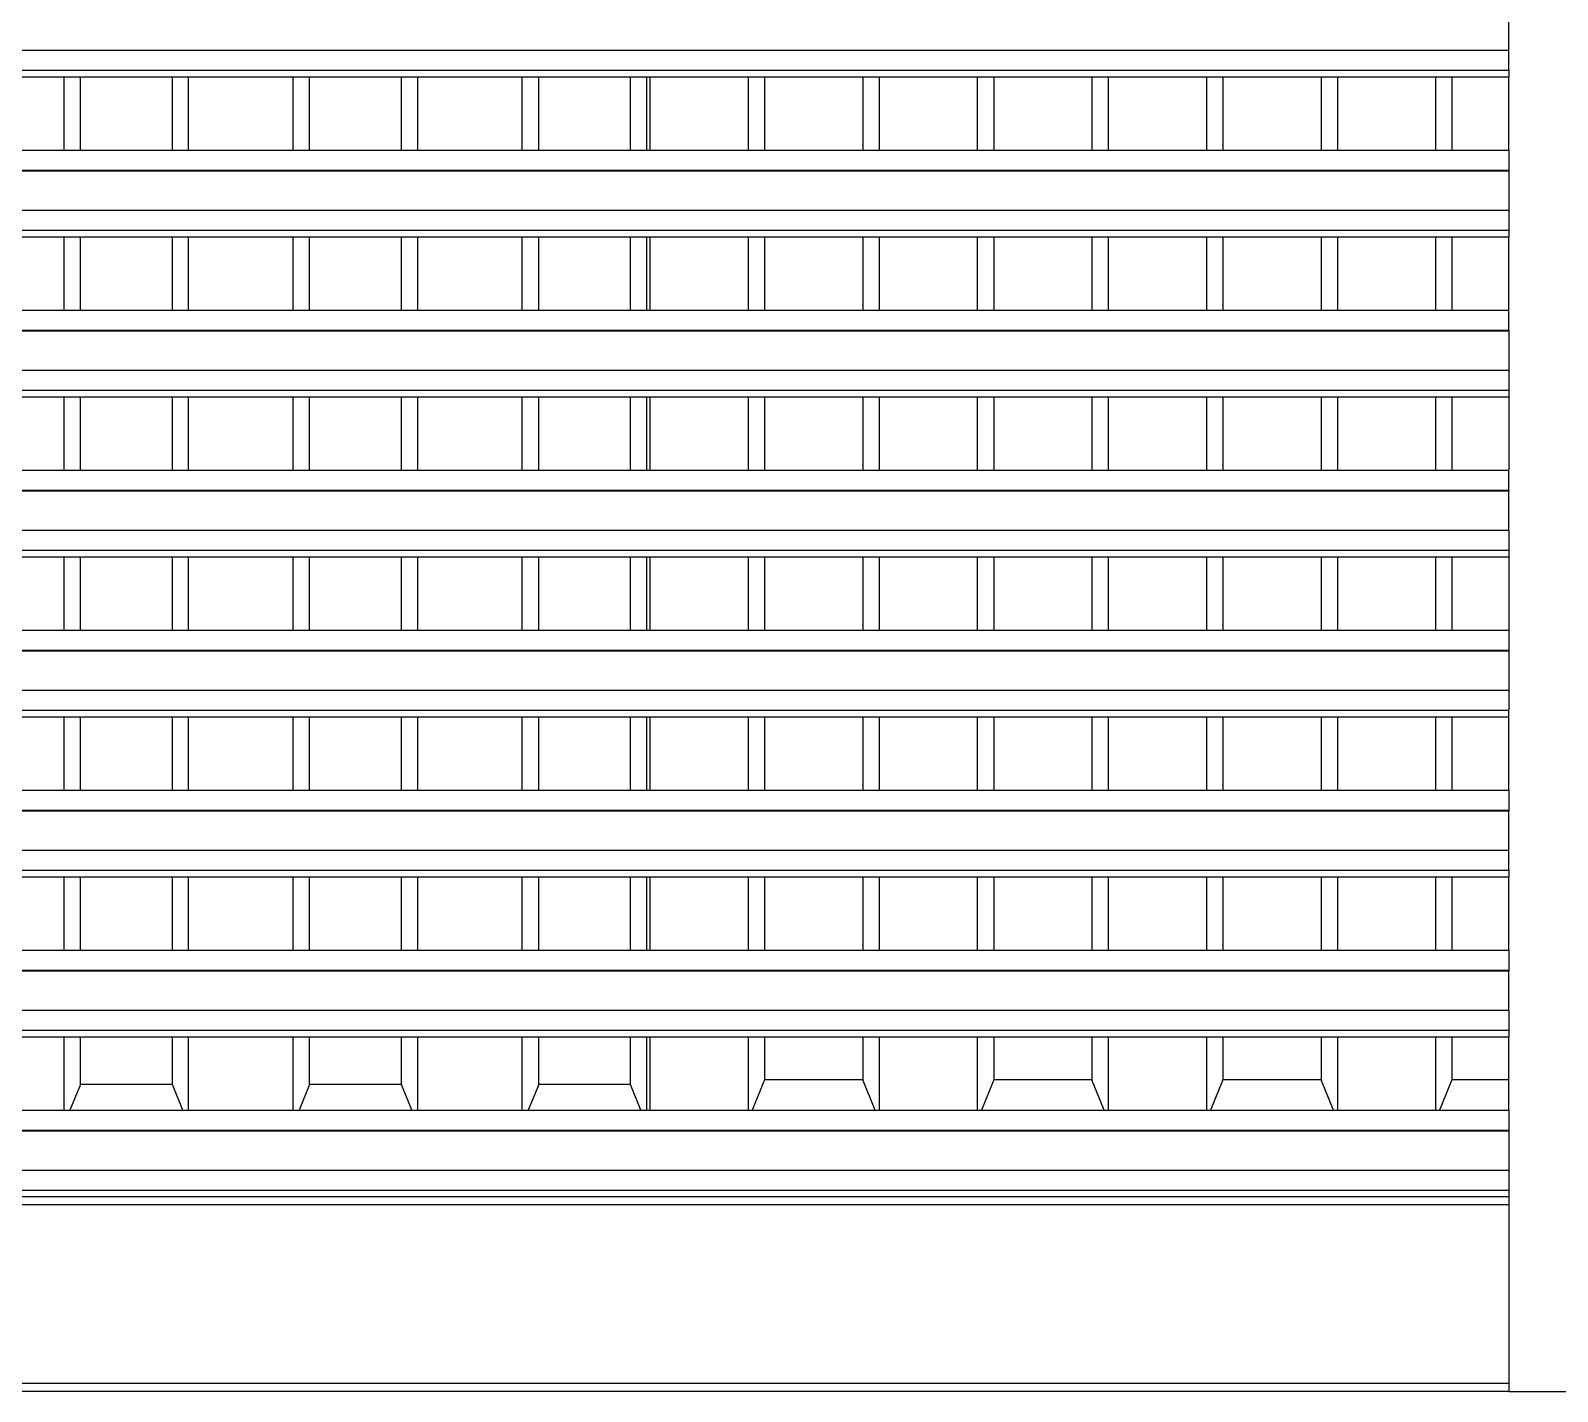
# Model space of a CAD drawing. Extents: x -101 to 101, y -14 to 18.
# Drawn here: x -64.535 to -62.652, y 9.145 to 10.823 of the extents above; entities that cross this region are included whole.
import ezdxf

# ---------------------------------------------------------------- set-up
doc = ezdxf.new("R2010")
doc.units = 0
doc.layers.get('0').update_dxf_attribs({"linetype": 'CONTINUOUS'})

msp = doc.modelspace()

# ---------------------------------------------------------------- linework, layer by layer
for p, q in [((-62.7123, 10.7989), (-62.7123, 10.8474)), ((-66.2523, 10.7989), (-62.7123, 10.7989)), ((-62.7123, 10.7743), (-62.7123, 10.7989)), ((-66.2523, 10.7743), (-62.7123, 10.7743)), ((-62.7123, 10.7743), (-62.7123, 10.766)), ((-64.622, 10.766), (-64.4931, 10.766)), ((-64.4931, 10.6756), (-64.4931, 10.766)), ((-64.4931, 10.766), (-64.4729, 10.766)), ((-64.4729, 10.6756), (-64.4729, 10.766)), ((-64.4729, 10.766), (-64.3597, 10.766)), ((-64.3597, 10.6756), (-64.3597, 10.766)), ((-64.3597, 10.766), (-64.3396, 10.766)), ((-64.3396, 10.6756), (-64.3396, 10.766)), ((-64.3396, 10.766), (-64.2107, 10.766)), ((-64.2107, 10.6756), (-64.2107, 10.766)), ((-64.2107, 10.766), (-64.1905, 10.766)), ((-64.1905, 10.6756), (-64.1905, 10.766)), ((-64.1905, 10.766), (-64.0773, 10.766)), ((-64.0773, 10.6756), (-64.0773, 10.766)), ((-64.0773, 10.766), (-64.0571, 10.766)), ((-64.0571, 10.6756), (-64.0571, 10.766)), ((-64.0571, 10.766), (-63.9283, 10.766)), ((-63.9283, 10.6756), (-63.9283, 10.766)), ((-63.9283, 10.766), (-63.9081, 10.766)), ((-63.9081, 10.6756), (-63.9081, 10.766)), ((-63.9081, 10.766), (-63.7949, 10.766)), ((-63.7949, 10.6756), (-63.7949, 10.766)), ((-63.7949, 10.766), (-63.7747, 10.766)), ((-63.7747, 10.6756), (-63.7747, 10.766)), ((-63.7747, 10.766), (-63.7708, 10.766)), ((-63.7708, 10.6756), (-63.7708, 10.766)), ((-63.7708, 10.766), (-63.6498, 10.766)), ((-63.6498, 10.766), (-63.6498, 10.6756)), ((-63.6498, 10.766), (-63.6296, 10.766)), ((-63.6296, 10.766), (-63.6296, 10.6756)), ((-63.6296, 10.766), (-63.5086, 10.766)), ((-63.5086, 10.766), (-63.5086, 10.6756)), ((-63.5086, 10.766), (-63.4884, 10.766)), ((-63.4884, 10.766), (-63.4884, 10.6756)), ((-63.4884, 10.766), (-63.3674, 10.766)), ((-63.3674, 10.766), (-63.3674, 10.6756)), ((-63.3674, 10.766), (-63.3472, 10.766)), ((-63.3472, 10.766), (-63.3472, 10.6756)), ((-63.3472, 10.766), (-63.2262, 10.766)), ((-63.2262, 10.766), (-63.2262, 10.6756)), ((-63.2262, 10.766), (-63.206, 10.766)), ((-63.206, 10.766), (-63.206, 10.6756)), ((-63.206, 10.766), (-63.085, 10.766)), ((-63.085, 10.766), (-63.085, 10.6756)), ((-63.085, 10.766), (-63.0648, 10.766)), ((-63.0648, 10.766), (-63.0648, 10.6756)), ((-63.0648, 10.766), (-62.9437, 10.766)), ((-62.9437, 10.766), (-62.9437, 10.6756)), ((-62.9437, 10.766), (-62.9236, 10.766)), ((-62.9236, 10.766), (-62.9236, 10.6756)), ((-62.9236, 10.766), (-62.8025, 10.766)), ((-62.8025, 10.766), (-62.8025, 10.6756)), ((-62.8025, 10.766), (-62.7824, 10.766)), ((-62.7824, 10.766), (-62.7824, 10.6756)), ((-62.7824, 10.766), (-62.7123, 10.766)), ((-62.7123, 10.6756), (-62.7123, 10.766)), ((-64.622, 10.6756), (-64.4931, 10.6756)), ((-64.4931, 10.6756), (-64.4729, 10.6756)), ((-64.4729, 10.6756), (-64.3597, 10.6756)), ((-64.3597, 10.6756), (-64.3396, 10.6756)), ((-64.3396, 10.6756), (-64.2107, 10.6756)), ((-64.2107, 10.6756), (-64.1905, 10.6756)), ((-64.1905, 10.6756), (-64.0773, 10.6756)), ((-64.0773, 10.6756), (-64.0571, 10.6756)), ((-64.0571, 10.6756), (-63.9283, 10.6756)), ((-63.9283, 10.6756), (-63.9081, 10.6756)), ((-63.9081, 10.6756), (-63.7949, 10.6756)), ((-63.7949, 10.6756), (-63.7747, 10.6756)), ((-63.7747, 10.6756), (-63.7708, 10.6756)), ((-63.7708, 10.6756), (-63.6498, 10.6756)), ((-63.6498, 10.6756), (-63.6296, 10.6756)), ((-63.6296, 10.6756), (-63.5086, 10.6756)), ((-63.5086, 10.6756), (-63.4884, 10.6756)), ((-63.4884, 10.6756), (-63.3674, 10.6756)), ((-63.3674, 10.6756), (-63.3472, 10.6756)), ((-63.3472, 10.6756), (-63.2262, 10.6756)), ((-63.2262, 10.6756), (-63.206, 10.6756)), ((-63.206, 10.6756), (-63.085, 10.6756)), ((-63.085, 10.6756), (-63.0648, 10.6756)), ((-63.0648, 10.6756), (-62.9437, 10.6756)), ((-62.9437, 10.6756), (-62.9236, 10.6756)), ((-62.9236, 10.6756), (-62.8025, 10.6756)), ((-62.8025, 10.6756), (-62.7824, 10.6756)), ((-62.7824, 10.6756), (-62.7123, 10.6756)), ((-62.7123, 10.6756), (-62.7123, 10.651)), ((-66.2523, 10.651), (-62.7123, 10.651)), ((-66.2523, 10.6501), (-62.7123, 10.6501)), ((-62.7123, 10.651), (-62.7123, 10.6501)), ((-62.7123, 10.6501), (-62.7123, 10.6016)), ((-66.2523, 10.6016), (-62.7123, 10.6016)), ((-62.7123, 10.6016), (-62.7123, 10.577)), ((-66.2523, 10.577), (-62.7123, 10.577)), ((-64.622, 10.5688), (-64.4931, 10.5688)), ((-64.4931, 10.4783), (-64.4931, 10.5688)), ((-64.4931, 10.5688), (-64.4729, 10.5688)), ((-64.4729, 10.4783), (-64.4729, 10.5688)), ((-64.4729, 10.5688), (-64.3597, 10.5688)), ((-64.3597, 10.4783), (-64.3597, 10.5688)), ((-64.3597, 10.5688), (-64.3396, 10.5688)), ((-64.3396, 10.4783), (-64.3396, 10.5688)), ((-64.3396, 10.5688), (-64.2107, 10.5688)), ((-64.2107, 10.4783), (-64.2107, 10.5688)), ((-64.2107, 10.5688), (-64.1905, 10.5688)), ((-64.1905, 10.4783), (-64.1905, 10.5688)), ((-64.1905, 10.5688), (-64.0773, 10.5688)), ((-64.0773, 10.4783), (-64.0773, 10.5688)), ((-64.0773, 10.5688), (-64.0571, 10.5688)), ((-64.0571, 10.4783), (-64.0571, 10.5688)), ((-64.0571, 10.5688), (-63.9283, 10.5688)), ((-63.9283, 10.4783), (-63.9283, 10.5688)), ((-63.9283, 10.5688), (-63.9081, 10.5688)), ((-63.9081, 10.4783), (-63.9081, 10.5688)), ((-63.9081, 10.5688), (-63.7949, 10.5688)), ((-63.7949, 10.4783), (-63.7949, 10.5688)), ((-63.7949, 10.5688), (-63.7747, 10.5688)), ((-63.7747, 10.4783), (-63.7747, 10.5688)), ((-63.7747, 10.5688), (-63.7708, 10.5688)), ((-63.7708, 10.4783), (-63.7708, 10.5688)), ((-63.7708, 10.5688), (-63.6498, 10.5688)), ((-63.6498, 10.5688), (-63.6498, 10.4783)), ((-63.6498, 10.5688), (-63.6296, 10.5688)), ((-63.6296, 10.5688), (-63.6296, 10.4783)), ((-63.6296, 10.5688), (-63.5086, 10.5688)), ((-63.5086, 10.5688), (-63.5086, 10.4783)), ((-63.5086, 10.5688), (-63.4884, 10.5688)), ((-63.4884, 10.5688), (-63.4884, 10.4783)), ((-63.4884, 10.5688), (-63.3674, 10.5688)), ((-63.3674, 10.5688), (-63.3674, 10.4783)), ((-63.3674, 10.5688), (-63.3472, 10.5688)), ((-63.3472, 10.5688), (-63.3472, 10.4783)), ((-63.3472, 10.5688), (-63.2262, 10.5688)), ((-63.2262, 10.5688), (-63.2262, 10.4783)), ((-63.2262, 10.5688), (-63.206, 10.5688)), ((-63.206, 10.5688), (-63.206, 10.4783)), ((-63.206, 10.5688), (-63.085, 10.5688)), ((-63.085, 10.5688), (-63.085, 10.4783)), ((-63.085, 10.5688), (-63.0648, 10.5688)), ((-63.0648, 10.5688), (-63.0648, 10.4783)), ((-63.0648, 10.5688), (-62.9437, 10.5688)), ((-62.9437, 10.5688), (-62.9437, 10.4783)), ((-62.9437, 10.5688), (-62.9236, 10.5688)), ((-62.9236, 10.5688), (-62.9236, 10.4783)), ((-62.9236, 10.5688), (-62.8025, 10.5688)), ((-62.8025, 10.5688), (-62.8025, 10.4783)), ((-62.8025, 10.5688), (-62.7824, 10.5688)), ((-62.7824, 10.5688), (-62.7824, 10.4783)), ((-62.7824, 10.5688), (-62.7123, 10.5688)), ((-62.7123, 10.577), (-62.7123, 10.5688)), ((-62.7123, 10.4783), (-62.7123, 10.5688)), ((-64.622, 10.4783), (-64.4931, 10.4783)), ((-64.4931, 10.4783), (-64.4729, 10.4783)), ((-64.4729, 10.4783), (-64.3597, 10.4783)), ((-64.3597, 10.4783), (-64.3396, 10.4783)), ((-64.3396, 10.4783), (-64.2107, 10.4783)), ((-64.2107, 10.4783), (-64.1905, 10.4783)), ((-64.1905, 10.4783), (-64.0773, 10.4783)), ((-64.0773, 10.4783), (-64.0571, 10.4783)), ((-64.0571, 10.4783), (-63.9283, 10.4783)), ((-63.9283, 10.4783), (-63.9081, 10.4783)), ((-63.9081, 10.4783), (-63.7949, 10.4783)), ((-63.7949, 10.4783), (-63.7747, 10.4783)), ((-63.7747, 10.4783), (-63.7708, 10.4783)), ((-63.7708, 10.4783), (-63.6498, 10.4783)), ((-63.6498, 10.4783), (-63.6296, 10.4783)), ((-63.6296, 10.4783), (-63.5086, 10.4783)), ((-63.5086, 10.4783), (-63.4884, 10.4783)), ((-63.4884, 10.4783), (-63.3674, 10.4783)), ((-63.3674, 10.4783), (-63.3472, 10.4783)), ((-63.3472, 10.4783), (-63.2262, 10.4783)), ((-63.2262, 10.4783), (-63.206, 10.4783)), ((-63.206, 10.4783), (-63.085, 10.4783)), ((-63.085, 10.4783), (-63.0648, 10.4783)), ((-63.0648, 10.4783), (-62.9437, 10.4783)), ((-62.9437, 10.4783), (-62.9236, 10.4783)), ((-62.9236, 10.4783), (-62.8025, 10.4783)), ((-62.8025, 10.4783), (-62.7824, 10.4783)), ((-62.7824, 10.4783), (-62.7123, 10.4783)), ((-62.7123, 10.4537), (-62.7123, 10.4783)), ((-66.2523, 10.4537), (-62.7123, 10.4537)), ((-66.2523, 10.4529), (-62.7123, 10.4529)), ((-62.7123, 10.4537), (-62.7123, 10.4529)), ((-62.7123, 10.4529), (-62.7123, 10.4044)), ((-66.2523, 10.4044), (-62.7123, 10.4044)), ((-62.7123, 10.4044), (-62.7123, 10.3797)), ((-66.2523, 10.3797), (-62.7123, 10.3797)), ((-64.622, 10.3715), (-64.4931, 10.3715)), ((-64.4931, 10.2811), (-64.4931, 10.3715)), ((-64.4931, 10.3715), (-64.4729, 10.3715)), ((-64.4729, 10.2811), (-64.4729, 10.3715)), ((-64.4729, 10.3715), (-64.3597, 10.3715)), ((-64.3597, 10.2811), (-64.3597, 10.3715)), ((-64.3597, 10.3715), (-64.3396, 10.3715)), ((-64.3396, 10.2811), (-64.3396, 10.3715)), ((-64.3396, 10.3715), (-64.2107, 10.3715)), ((-64.2107, 10.2811), (-64.2107, 10.3715)), ((-64.2107, 10.3715), (-64.1905, 10.3715)), ((-64.1905, 10.2811), (-64.1905, 10.3715)), ((-64.1905, 10.3715), (-64.0773, 10.3715)), ((-64.0773, 10.2811), (-64.0773, 10.3715)), ((-64.0773, 10.3715), (-64.0571, 10.3715)), ((-64.0571, 10.2811), (-64.0571, 10.3715)), ((-64.0571, 10.3715), (-63.9283, 10.3715)), ((-63.9283, 10.2811), (-63.9283, 10.3715)), ((-63.9283, 10.3715), (-63.9081, 10.3715)), ((-63.9081, 10.2811), (-63.9081, 10.3715)), ((-63.9081, 10.3715), (-63.7949, 10.3715)), ((-63.7949, 10.2811), (-63.7949, 10.3715)), ((-63.7949, 10.3715), (-63.7747, 10.3715)), ((-63.7747, 10.2811), (-63.7747, 10.3715)), ((-63.7747, 10.3715), (-63.7708, 10.3715)), ((-63.7708, 10.2811), (-63.7708, 10.3715)), ((-63.7708, 10.3715), (-63.6498, 10.3715)), ((-63.6498, 10.3715), (-63.6498, 10.2811)), ((-63.6498, 10.3715), (-63.6296, 10.3715)), ((-63.6296, 10.3715), (-63.6296, 10.2811)), ((-63.6296, 10.3715), (-63.5086, 10.3715)), ((-63.5086, 10.3715), (-63.5086, 10.2811)), ((-63.5086, 10.3715), (-63.4884, 10.3715)), ((-63.4884, 10.3715), (-63.4884, 10.2811)), ((-63.4884, 10.3715), (-63.3674, 10.3715)), ((-63.3674, 10.3715), (-63.3674, 10.2811)), ((-63.3674, 10.3715), (-63.3472, 10.3715)), ((-63.3472, 10.3715), (-63.3472, 10.2811)), ((-63.3472, 10.3715), (-63.2262, 10.3715)), ((-63.2262, 10.3715), (-63.2262, 10.2811)), ((-63.2262, 10.3715), (-63.206, 10.3715)), ((-63.206, 10.3715), (-63.206, 10.2811)), ((-63.206, 10.3715), (-63.085, 10.3715)), ((-63.085, 10.3715), (-63.085, 10.2811)), ((-63.085, 10.3715), (-63.0648, 10.3715)), ((-63.0648, 10.3715), (-63.0648, 10.2811)), ((-63.0648, 10.3715), (-62.9437, 10.3715)), ((-62.9437, 10.3715), (-62.9437, 10.2811)), ((-62.9437, 10.3715), (-62.9236, 10.3715)), ((-62.9236, 10.3715), (-62.9236, 10.2811)), ((-62.9236, 10.3715), (-62.8025, 10.3715)), ((-62.8025, 10.3715), (-62.8025, 10.2811)), ((-62.8025, 10.3715), (-62.7824, 10.3715)), ((-62.7824, 10.3715), (-62.7824, 10.2811)), ((-62.7824, 10.3715), (-62.7123, 10.3715)), ((-62.7123, 10.3797), (-62.7123, 10.3715)), ((-62.7123, 10.3715), (-62.7123, 10.2811)), ((-64.622, 10.2811), (-64.4931, 10.2811)), ((-64.4931, 10.2811), (-64.4729, 10.2811)), ((-64.4729, 10.2811), (-64.3597, 10.2811)), ((-64.3597, 10.2811), (-64.3396, 10.2811)), ((-64.3396, 10.2811), (-64.2107, 10.2811)), ((-64.2107, 10.2811), (-64.1905, 10.2811)), ((-64.1905, 10.2811), (-64.0773, 10.2811)), ((-64.0773, 10.2811), (-64.0571, 10.2811)), ((-64.0571, 10.2811), (-63.9283, 10.2811)), ((-63.9283, 10.2811), (-63.9081, 10.2811)), ((-63.9081, 10.2811), (-63.7949, 10.2811)), ((-63.7949, 10.2811), (-63.7747, 10.2811)), ((-63.7747, 10.2811), (-63.7708, 10.2811)), ((-63.7708, 10.2811), (-63.6498, 10.2811)), ((-63.6498, 10.2811), (-63.6296, 10.2811)), ((-63.6296, 10.2811), (-63.5086, 10.2811)), ((-63.5086, 10.2811), (-63.4884, 10.2811)), ((-63.4884, 10.2811), (-63.3674, 10.2811)), ((-63.3674, 10.2811), (-63.3472, 10.2811)), ((-63.3472, 10.2811), (-63.2262, 10.2811)), ((-63.2262, 10.2811), (-63.206, 10.2811)), ((-63.206, 10.2811), (-63.085, 10.2811)), ((-63.085, 10.2811), (-63.0648, 10.2811)), ((-63.0648, 10.2811), (-62.9437, 10.2811)), ((-62.9437, 10.2811), (-62.9236, 10.2811)), ((-62.9236, 10.2811), (-62.8025, 10.2811)), ((-62.8025, 10.2811), (-62.7824, 10.2811)), ((-62.7824, 10.2811), (-62.7123, 10.2811)), ((-62.7123, 10.2564), (-62.7123, 10.2811)), ((-66.2523, 10.2564), (-62.7123, 10.2564)), ((-66.2523, 10.2556), (-62.7123, 10.2556)), ((-62.7123, 10.2564), (-62.7123, 10.2556)), ((-62.7123, 10.2071), (-62.7123, 10.2556)), ((-66.2523, 10.2071), (-62.7123, 10.2071)), ((-62.7123, 10.2071), (-62.7123, 10.1824)), ((-66.2523, 10.1824), (-62.7123, 10.1824)), ((-64.622, 10.1742), (-64.4931, 10.1742)), ((-64.4931, 10.0838), (-64.4931, 10.1742)), ((-64.4931, 10.1742), (-64.4729, 10.1742)), ((-64.4729, 10.0838), (-64.4729, 10.1742)), ((-64.4729, 10.1742), (-64.3597, 10.1742)), ((-64.3597, 10.0838), (-64.3597, 10.1742)), ((-64.3597, 10.1742), (-64.3396, 10.1742)), ((-64.3396, 10.0838), (-64.3396, 10.1742)), ((-64.3396, 10.1742), (-64.2107, 10.1742)), ((-64.2107, 10.0838), (-64.2107, 10.1742)), ((-64.2107, 10.1742), (-64.1905, 10.1742)), ((-64.1905, 10.0838), (-64.1905, 10.1742)), ((-64.1905, 10.1742), (-64.0773, 10.1742)), ((-64.0773, 10.0838), (-64.0773, 10.1742)), ((-64.0773, 10.1742), (-64.0571, 10.1742)), ((-64.0571, 10.0838), (-64.0571, 10.1742)), ((-64.0571, 10.1742), (-63.9283, 10.1742)), ((-63.9283, 10.0838), (-63.9283, 10.1742)), ((-63.9283, 10.1742), (-63.9081, 10.1742)), ((-63.9081, 10.0838), (-63.9081, 10.1742)), ((-63.9081, 10.1742), (-63.7949, 10.1742)), ((-63.7949, 10.0838), (-63.7949, 10.1742)), ((-63.7949, 10.1742), (-63.7747, 10.1742)), ((-63.7747, 10.0838), (-63.7747, 10.1742)), ((-63.7747, 10.1742), (-63.7708, 10.1742)), ((-63.7708, 10.0838), (-63.7708, 10.1742)), ((-63.7708, 10.1742), (-63.6498, 10.1742)), ((-63.6498, 10.1742), (-63.6498, 10.0838)), ((-63.6498, 10.1742), (-63.6296, 10.1742)), ((-63.6296, 10.1742), (-63.6296, 10.0838)), ((-63.6296, 10.1742), (-63.5086, 10.1742)), ((-63.5086, 10.1742), (-63.5086, 10.0838)), ((-63.5086, 10.1742), (-63.4884, 10.1742)), ((-63.4884, 10.1742), (-63.4884, 10.0838)), ((-63.4884, 10.1742), (-63.3674, 10.1742)), ((-63.3674, 10.1742), (-63.3674, 10.0838)), ((-63.3674, 10.1742), (-63.3472, 10.1742)), ((-63.3472, 10.1742), (-63.3472, 10.0838)), ((-63.3472, 10.1742), (-63.2262, 10.1742)), ((-63.2262, 10.1742), (-63.2262, 10.0838)), ((-63.2262, 10.1742), (-63.206, 10.1742)), ((-63.206, 10.1742), (-63.206, 10.0838)), ((-63.206, 10.1742), (-63.085, 10.1742)), ((-63.085, 10.1742), (-63.085, 10.0838)), ((-63.085, 10.1742), (-63.0648, 10.1742)), ((-63.0648, 10.1742), (-63.0648, 10.0838)), ((-63.0648, 10.1742), (-62.9437, 10.1742)), ((-62.9437, 10.1742), (-62.9437, 10.0838)), ((-62.9437, 10.1742), (-62.9236, 10.1742)), ((-62.9236, 10.1742), (-62.9236, 10.0838)), ((-62.9236, 10.1742), (-62.8025, 10.1742)), ((-62.8025, 10.1742), (-62.8025, 10.0838)), ((-62.8025, 10.1742), (-62.7824, 10.1742)), ((-62.7824, 10.1742), (-62.7824, 10.0838)), ((-62.7824, 10.1742), (-62.7123, 10.1742)), ((-62.7123, 10.1824), (-62.7123, 10.1742)), ((-62.7123, 10.1742), (-62.7123, 10.0838)), ((-64.622, 10.0838), (-64.4931, 10.0838)), ((-64.4931, 10.0838), (-64.4729, 10.0838)), ((-64.4729, 10.0838), (-64.3597, 10.0838)), ((-64.3597, 10.0838), (-64.3396, 10.0838)), ((-64.3396, 10.0838), (-64.2107, 10.0838)), ((-64.2107, 10.0838), (-64.1905, 10.0838)), ((-64.1905, 10.0838), (-64.0773, 10.0838)), ((-64.0773, 10.0838), (-64.0571, 10.0838)), ((-64.0571, 10.0838), (-63.9283, 10.0838)), ((-63.9283, 10.0838), (-63.9081, 10.0838)), ((-63.9081, 10.0838), (-63.7949, 10.0838)), ((-63.7949, 10.0838), (-63.7747, 10.0838)), ((-63.7747, 10.0838), (-63.7708, 10.0838)), ((-63.7708, 10.0838), (-63.6498, 10.0838)), ((-63.6498, 10.0838), (-63.6296, 10.0838)), ((-63.6296, 10.0838), (-63.5086, 10.0838)), ((-63.5086, 10.0838), (-63.4884, 10.0838)), ((-63.4884, 10.0838), (-63.3674, 10.0838)), ((-63.3674, 10.0838), (-63.3472, 10.0838)), ((-63.3472, 10.0838), (-63.2262, 10.0838)), ((-63.2262, 10.0838), (-63.206, 10.0838)), ((-63.206, 10.0838), (-63.085, 10.0838)), ((-63.085, 10.0838), (-63.0648, 10.0838)), ((-63.0648, 10.0838), (-62.9437, 10.0838)), ((-62.9437, 10.0838), (-62.9236, 10.0838)), ((-62.9236, 10.0838), (-62.8025, 10.0838)), ((-62.8025, 10.0838), (-62.7824, 10.0838)), ((-62.7824, 10.0838), (-62.7123, 10.0838)), ((-62.7123, 10.0838), (-62.7123, 10.0591)), ((-66.2523, 10.0591), (-62.7123, 10.0591)), ((-66.2523, 10.0583), (-62.7123, 10.0583)), ((-62.7123, 10.0591), (-62.7123, 10.0583)), ((-62.7123, 10.0583), (-62.7123, 10.0098)), ((-66.2523, 10.0098), (-62.7123, 10.0098)), ((-62.7123, 10.0098), (-62.7123, 9.9851)), ((-66.2523, 9.9851), (-62.7123, 9.9851)), ((-64.622, 9.9769), (-64.4931, 9.9769)), ((-64.4931, 9.8865), (-64.4931, 9.9769)), ((-64.4931, 9.9769), (-64.4729, 9.9769)), ((-64.4729, 9.8865), (-64.4729, 9.9769)), ((-64.4729, 9.9769), (-64.3597, 9.9769)), ((-64.3597, 9.8865), (-64.3597, 9.9769)), ((-64.3597, 9.9769), (-64.3396, 9.9769)), ((-64.3396, 9.8865), (-64.3396, 9.9769)), ((-64.3396, 9.9769), (-64.2107, 9.9769)), ((-64.2107, 9.8865), (-64.2107, 9.9769)), ((-64.2107, 9.9769), (-64.1905, 9.9769)), ((-64.1905, 9.8865), (-64.1905, 9.9769)), ((-64.1905, 9.9769), (-64.0773, 9.9769)), ((-64.0773, 9.8865), (-64.0773, 9.9769)), ((-64.0773, 9.9769), (-64.0571, 9.9769)), ((-64.0571, 9.8865), (-64.0571, 9.9769)), ((-64.0571, 9.9769), (-63.9283, 9.9769)), ((-63.9283, 9.8865), (-63.9283, 9.9769)), ((-63.9283, 9.9769), (-63.9081, 9.9769)), ((-63.9081, 9.8865), (-63.9081, 9.9769)), ((-63.9081, 9.9769), (-63.7949, 9.9769)), ((-63.7949, 9.8865), (-63.7949, 9.9769)), ((-63.7949, 9.9769), (-63.7747, 9.9769)), ((-63.7747, 9.8865), (-63.7747, 9.9769)), ((-63.7747, 9.9769), (-63.7708, 9.9769)), ((-63.7708, 9.8865), (-63.7708, 9.9769)), ((-63.7708, 9.9769), (-63.6498, 9.9769)), ((-63.6498, 9.9769), (-63.6498, 9.8865)), ((-63.6498, 9.9769), (-63.6296, 9.9769)), ((-63.6296, 9.9769), (-63.6296, 9.8865)), ((-63.6296, 9.9769), (-63.5086, 9.9769)), ((-63.5086, 9.9769), (-63.5086, 9.8865)), ((-63.5086, 9.9769), (-63.4884, 9.9769)), ((-63.4884, 9.9769), (-63.4884, 9.8865)), ((-63.4884, 9.9769), (-63.3674, 9.9769)), ((-63.3674, 9.9769), (-63.3674, 9.8865)), ((-63.3674, 9.9769), (-63.3472, 9.9769)), ((-63.3472, 9.9769), (-63.3472, 9.8865)), ((-63.3472, 9.9769), (-63.2262, 9.9769)), ((-63.2262, 9.9769), (-63.2262, 9.8865)), ((-63.2262, 9.9769), (-63.206, 9.9769)), ((-63.206, 9.9769), (-63.206, 9.8865)), ((-63.206, 9.9769), (-63.085, 9.9769)), ((-63.085, 9.9769), (-63.085, 9.8865)), ((-63.085, 9.9769), (-63.0648, 9.9769)), ((-63.0648, 9.9769), (-63.0648, 9.8865)), ((-63.0648, 9.9769), (-62.9437, 9.9769)), ((-62.9437, 9.9769), (-62.9437, 9.8865)), ((-62.9437, 9.9769), (-62.9236, 9.9769)), ((-62.9236, 9.9769), (-62.9236, 9.8865)), ((-62.9236, 9.9769), (-62.8025, 9.9769)), ((-62.8025, 9.9769), (-62.8025, 9.8865)), ((-62.8025, 9.9769), (-62.7824, 9.9769)), ((-62.7824, 9.9769), (-62.7824, 9.8865)), ((-62.7824, 9.9769), (-62.7123, 9.9769)), ((-62.7123, 9.9769), (-62.7123, 9.9851)), ((-62.7123, 9.8865), (-62.7123, 9.9769)), ((-64.622, 9.8865), (-64.4931, 9.8865)), ((-64.4931, 9.8865), (-64.4729, 9.8865)), ((-64.4729, 9.8865), (-64.3597, 9.8865)), ((-64.3597, 9.8865), (-64.3396, 9.8865)), ((-64.3396, 9.8865), (-64.2107, 9.8865)), ((-64.2107, 9.8865), (-64.1905, 9.8865)), ((-64.1905, 9.8865), (-64.0773, 9.8865)), ((-64.0773, 9.8865), (-64.0571, 9.8865)), ((-64.0571, 9.8865), (-63.9283, 9.8865)), ((-63.9283, 9.8865), (-63.9081, 9.8865)), ((-63.9081, 9.8865), (-63.7949, 9.8865)), ((-63.7949, 9.8865), (-63.7747, 9.8865)), ((-63.7747, 9.8865), (-63.7708, 9.8865)), ((-63.7708, 9.8865), (-63.6498, 9.8865)), ((-63.6498, 9.8865), (-63.6296, 9.8865)), ((-63.6296, 9.8865), (-63.5086, 9.8865)), ((-63.5086, 9.8865), (-63.4884, 9.8865)), ((-63.4884, 9.8865), (-63.3674, 9.8865)), ((-63.3674, 9.8865), (-63.3472, 9.8865)), ((-63.3472, 9.8865), (-63.2262, 9.8865)), ((-63.2262, 9.8865), (-63.206, 9.8865)), ((-63.206, 9.8865), (-63.085, 9.8865)), ((-63.085, 9.8865), (-63.0648, 9.8865)), ((-63.0648, 9.8865), (-62.9437, 9.8865)), ((-62.9437, 9.8865), (-62.9236, 9.8865)), ((-62.9236, 9.8865), (-62.8025, 9.8865)), ((-62.8025, 9.8865), (-62.7824, 9.8865)), ((-62.7824, 9.8865), (-62.7123, 9.8865)), ((-62.7123, 9.8865), (-62.7123, 9.8618)), ((-66.2523, 9.8618), (-62.7123, 9.8618)), ((-66.2523, 9.861), (-62.7123, 9.861)), ((-62.7123, 9.8618), (-62.7123, 9.861)), ((-62.7123, 9.8125), (-62.7123, 9.861)), ((-66.2523, 9.8125), (-62.7123, 9.8125)), ((-62.7123, 9.7879), (-62.7123, 9.8125)), ((-66.2523, 9.7879), (-62.7123, 9.7879)), ((-62.7123, 9.7879), (-62.7123, 9.7796)), ((-64.622, 9.7796), (-64.4931, 9.7796)), ((-64.4931, 9.6892), (-64.4931, 9.7796)), ((-64.4931, 9.7796), (-64.4729, 9.7796)), ((-64.4729, 9.6892), (-64.4729, 9.7796)), ((-64.4729, 9.7796), (-64.3597, 9.7796)), ((-64.3597, 9.6892), (-64.3597, 9.7796)), ((-64.3597, 9.7796), (-64.3396, 9.7796)), ((-64.3396, 9.6892), (-64.3396, 9.7796)), ((-64.3396, 9.7796), (-64.2107, 9.7796)), ((-64.2107, 9.6892), (-64.2107, 9.7796)), ((-64.2107, 9.7796), (-64.1905, 9.7796)), ((-64.1905, 9.6892), (-64.1905, 9.7796)), ((-64.1905, 9.7796), (-64.0773, 9.7796)), ((-64.0773, 9.6892), (-64.0773, 9.7796)), ((-64.0773, 9.7796), (-64.0571, 9.7796)), ((-64.0571, 9.6892), (-64.0571, 9.7796)), ((-64.0571, 9.7796), (-63.9283, 9.7796)), ((-63.9283, 9.6892), (-63.9283, 9.7796)), ((-63.9283, 9.7796), (-63.9081, 9.7796)), ((-63.9081, 9.6892), (-63.9081, 9.7796)), ((-63.9081, 9.7796), (-63.7949, 9.7796)), ((-63.7949, 9.6892), (-63.7949, 9.7796)), ((-63.7949, 9.7796), (-63.7747, 9.7796)), ((-63.7747, 9.6892), (-63.7747, 9.7796)), ((-63.7747, 9.7796), (-63.7708, 9.7796)), ((-63.7708, 9.6892), (-63.7708, 9.7796)), ((-63.7708, 9.7796), (-63.6498, 9.7796)), ((-63.6498, 9.7796), (-63.6498, 9.6892)), ((-63.6498, 9.7796), (-63.6296, 9.7796)), ((-63.6296, 9.7796), (-63.6296, 9.6892)), ((-63.6296, 9.7796), (-63.5086, 9.7796)), ((-63.5086, 9.7796), (-63.5086, 9.6892)), ((-63.5086, 9.7796), (-63.4884, 9.7796)), ((-63.4884, 9.7796), (-63.4884, 9.6892)), ((-63.4884, 9.7796), (-63.3674, 9.7796)), ((-63.3674, 9.7796), (-63.3674, 9.6892)), ((-63.3674, 9.7796), (-63.3472, 9.7796)), ((-63.3472, 9.7796), (-63.3472, 9.6892)), ((-63.3472, 9.7796), (-63.2262, 9.7796)), ((-63.2262, 9.7796), (-63.2262, 9.6892)), ((-63.2262, 9.7796), (-63.206, 9.7796)), ((-63.206, 9.7796), (-63.206, 9.6892)), ((-63.206, 9.7796), (-63.085, 9.7796)), ((-63.085, 9.7796), (-63.085, 9.6892)), ((-63.085, 9.7796), (-63.0648, 9.7796)), ((-63.0648, 9.7796), (-63.0648, 9.6892)), ((-63.0648, 9.7796), (-62.9437, 9.7796)), ((-62.9437, 9.7796), (-62.9437, 9.6892)), ((-62.9437, 9.7796), (-62.9236, 9.7796)), ((-62.9236, 9.7796), (-62.9236, 9.6892)), ((-62.9236, 9.7796), (-62.8025, 9.7796)), ((-62.8025, 9.7796), (-62.8025, 9.6892)), ((-62.8025, 9.7796), (-62.7824, 9.7796)), ((-62.7824, 9.7796), (-62.7824, 9.6892)), ((-62.7824, 9.7796), (-62.7123, 9.7796)), ((-62.7123, 9.6892), (-62.7123, 9.7796)), ((-64.622, 9.6892), (-64.4931, 9.6892)), ((-64.4931, 9.6892), (-64.4729, 9.6892)), ((-64.4729, 9.6892), (-64.3597, 9.6892)), ((-64.3597, 9.6892), (-64.3396, 9.6892)), ((-64.3396, 9.6892), (-64.2107, 9.6892)), ((-64.2107, 9.6892), (-64.1905, 9.6892)), ((-64.1905, 9.6892), (-64.0773, 9.6892)), ((-64.0773, 9.6892), (-64.0571, 9.6892)), ((-64.0571, 9.6892), (-63.9283, 9.6892)), ((-63.9283, 9.6892), (-63.9081, 9.6892)), ((-63.9081, 9.6892), (-63.7949, 9.6892)), ((-63.7949, 9.6892), (-63.7747, 9.6892)), ((-63.7747, 9.6892), (-63.7708, 9.6892)), ((-63.7708, 9.6892), (-63.6498, 9.6892)), ((-63.6498, 9.6892), (-63.6296, 9.6892)), ((-63.6296, 9.6892), (-63.5086, 9.6892)), ((-63.5086, 9.6892), (-63.4884, 9.6892)), ((-63.4884, 9.6892), (-63.3674, 9.6892)), ((-63.3674, 9.6892), (-63.3472, 9.6892)), ((-63.3472, 9.6892), (-63.2262, 9.6892)), ((-63.2262, 9.6892), (-63.206, 9.6892)), ((-63.206, 9.6892), (-63.085, 9.6892)), ((-63.085, 9.6892), (-63.0648, 9.6892)), ((-63.0648, 9.6892), (-62.9437, 9.6892)), ((-62.9437, 9.6892), (-62.9236, 9.6892)), ((-62.9236, 9.6892), (-62.8025, 9.6892)), ((-62.8025, 9.6892), (-62.7824, 9.6892)), ((-62.7824, 9.6892), (-62.7123, 9.6892)), ((-62.7123, 9.6892), (-62.7123, 9.6646)), ((-66.2523, 9.6646), (-62.7123, 9.6646)), ((-66.2523, 9.6637), (-62.7123, 9.6637)), ((-62.7123, 9.6646), (-62.7123, 9.6637)), ((-62.7123, 9.6152), (-62.7123, 9.6637)), ((-66.2523, 9.6152), (-62.7123, 9.6152)), ((-62.7123, 9.6152), (-62.7123, 9.5906)), ((-66.2523, 9.5906), (-62.7123, 9.5906)), ((-64.622, 9.5824), (-64.4931, 9.5824)), ((-64.4931, 9.4919), (-64.4931, 9.5824)), ((-64.4931, 9.5824), (-64.4729, 9.5824)), ((-64.4729, 9.5236), (-64.4729, 9.5824)), ((-64.4729, 9.5824), (-64.3597, 9.5824)), ((-64.3597, 9.5236), (-64.3597, 9.5824)), ((-64.3597, 9.5824), (-64.3396, 9.5824)), ((-64.3396, 9.4919), (-64.3396, 9.5824)), ((-64.3396, 9.5824), (-64.2107, 9.5824)), ((-64.2107, 9.4919), (-64.2107, 9.5824)), ((-64.2107, 9.5824), (-64.1905, 9.5824)), ((-64.1905, 9.5236), (-64.1905, 9.5824)), ((-64.1905, 9.5824), (-64.0773, 9.5824)), ((-64.0773, 9.5236), (-64.0773, 9.5824)), ((-64.0773, 9.5824), (-64.0571, 9.5824)), ((-64.0571, 9.4919), (-64.0571, 9.5824)), ((-64.0571, 9.5824), (-63.9283, 9.5824)), ((-63.9283, 9.4919), (-63.9283, 9.5824)), ((-63.9283, 9.5824), (-63.9081, 9.5824)), ((-63.9081, 9.5236), (-63.9081, 9.5824)), ((-63.9081, 9.5824), (-63.7949, 9.5824)), ((-63.7949, 9.5236), (-63.7949, 9.5824)), ((-63.7949, 9.5824), (-63.7747, 9.5824)), ((-63.7747, 9.4919), (-63.7747, 9.5824)), ((-63.7747, 9.5824), (-63.7708, 9.5824)), ((-63.7708, 9.4919), (-63.7708, 9.5824)), ((-63.7708, 9.5824), (-63.6498, 9.5824)), ((-63.6498, 9.5824), (-63.6498, 9.4919)), ((-63.6498, 9.5824), (-63.6296, 9.5824)), ((-63.6296, 9.5824), (-63.6296, 9.5292)), ((-63.6296, 9.5824), (-63.5086, 9.5824)), ((-63.5086, 9.5824), (-63.5086, 9.5292)), ((-63.5086, 9.5824), (-63.4884, 9.5824)), ((-63.4884, 9.5824), (-63.4884, 9.4919)), ((-63.4884, 9.5824), (-63.3674, 9.5824)), ((-63.3674, 9.5824), (-63.3674, 9.4919)), ((-63.3674, 9.5824), (-63.3472, 9.5824)), ((-63.3472, 9.5824), (-63.3472, 9.5292)), ((-63.3472, 9.5824), (-63.2262, 9.5824)), ((-63.2262, 9.5824), (-63.2262, 9.5292)), ((-63.2262, 9.5824), (-63.206, 9.5824)), ((-63.206, 9.5824), (-63.206, 9.4919)), ((-63.206, 9.5824), (-63.085, 9.5824)), ((-63.085, 9.5824), (-63.085, 9.4919)), ((-63.085, 9.5824), (-63.0648, 9.5824)), ((-63.0648, 9.5824), (-63.0648, 9.5292)), ((-63.0648, 9.5824), (-62.9437, 9.5824)), ((-62.9437, 9.5824), (-62.9437, 9.5292)), ((-62.9437, 9.5824), (-62.9236, 9.5824)), ((-62.9236, 9.5824), (-62.9236, 9.4919)), ((-62.9236, 9.5824), (-62.8025, 9.5824)), ((-62.8025, 9.5824), (-62.8025, 9.4919)), ((-62.8025, 9.5824), (-62.7824, 9.5824)), ((-62.7824, 9.5824), (-62.7824, 9.5292)), ((-62.7824, 9.5824), (-62.7123, 9.5824)), ((-62.7123, 9.5906), (-62.7123, 9.5824)), ((-62.7123, 9.5292), (-62.7123, 9.5824)), ((-63.6296, 9.5292), (-63.6449, 9.4919)), ((-63.5086, 9.5292), (-63.6296, 9.5292)), ((-63.4933, 9.4919), (-63.5086, 9.5292)), ((-63.3472, 9.5292), (-63.3624, 9.4919)), ((-63.2262, 9.5292), (-63.3472, 9.5292)), ((-63.2109, 9.4919), (-63.2262, 9.5292)), ((-63.0648, 9.5292), (-63.08, 9.4919)), ((-62.9437, 9.5292), (-63.0648, 9.5292)), ((-62.9285, 9.4919), (-62.9437, 9.5292)), ((-62.7824, 9.5292), (-62.7976, 9.4919)), ((-62.7123, 9.5292), (-62.7824, 9.5292)), ((-62.7123, 9.4919), (-62.7123, 9.5292)), ((-64.4729, 9.5236), (-64.4859, 9.4919)), ((-64.3597, 9.5236), (-64.4729, 9.5236)), ((-64.3468, 9.4919), (-64.3597, 9.5236)), ((-64.1905, 9.5236), (-64.2035, 9.4919)), ((-64.0773, 9.5236), (-64.1905, 9.5236)), ((-64.0644, 9.4919), (-64.0773, 9.5236)), ((-63.9081, 9.5236), (-63.921, 9.4919)), ((-63.7949, 9.5236), (-63.9081, 9.5236)), ((-63.782, 9.4919), (-63.7949, 9.5236)), ((-64.622, 9.4919), (-64.4931, 9.4919)), ((-64.4931, 9.4919), (-64.4859, 9.4919)), ((-64.4859, 9.4919), (-64.3468, 9.4919)), ((-64.3468, 9.4919), (-64.3396, 9.4919)), ((-64.3396, 9.4919), (-64.2107, 9.4919)), ((-64.2107, 9.4919), (-64.2035, 9.4919)), ((-64.2035, 9.4919), (-64.0644, 9.4919)), ((-64.0644, 9.4919), (-64.0571, 9.4919)), ((-64.0571, 9.4919), (-63.9283, 9.4919)), ((-63.9283, 9.4919), (-63.921, 9.4919)), ((-63.921, 9.4919), (-63.782, 9.4919)), ((-63.782, 9.4919), (-63.7747, 9.4919)), ((-63.7747, 9.4919), (-63.7708, 9.4919)), ((-63.7708, 9.4919), (-63.6498, 9.4919)), ((-63.6498, 9.4919), (-63.6449, 9.4919)), ((-63.6449, 9.4919), (-63.4933, 9.4919)), ((-63.4933, 9.4919), (-63.4884, 9.4919)), ((-63.4884, 9.4919), (-63.3674, 9.4919)), ((-63.3674, 9.4919), (-63.3624, 9.4919)), ((-63.3624, 9.4919), (-63.2109, 9.4919)), ((-63.2109, 9.4919), (-63.206, 9.4919)), ((-63.206, 9.4919), (-63.085, 9.4919)), ((-63.085, 9.4919), (-63.08, 9.4919)), ((-63.08, 9.4919), (-62.9285, 9.4919)), ((-62.9285, 9.4919), (-62.9236, 9.4919)), ((-62.9236, 9.4919), (-62.8025, 9.4919)), ((-62.8025, 9.4919), (-62.7976, 9.4919)), ((-62.7976, 9.4919), (-62.7123, 9.4919)), ((-62.7123, 9.4919), (-62.7123, 9.4673)), ((-66.2523, 9.4673), (-62.7123, 9.4673)), ((-66.2523, 9.4665), (-62.7123, 9.4665)), ((-62.7123, 9.4673), (-62.7123, 9.4665)), ((-62.7123, 9.4665), (-62.7123, 9.418)), ((-66.2523, 9.418), (-62.7123, 9.418)), ((-62.7123, 9.418), (-62.7123, 9.3933)), ((-66.2523, 9.3933), (-62.7123, 9.3933)), ((-62.7123, 9.3933), (-62.7123, 9.3851)), ((-62.7123, 9.3851), (-66.2523, 9.3851)), ((-62.7123, 9.3753), (-66.2523, 9.3753)), ((-62.7123, 9.3851), (-62.7123, 9.3753)), ((-62.7123, 9.3753), (-62.7123, 9.1549)), ((-62.7123, 9.1549), (-66.2523, 9.1549)), ((-62.7123, 9.1549), (-62.7123, 9.1451)), ((-62.7123, 9.1451), (-66.2523, 9.1451)), ((-62.7123, 9.1451), (-62.5923, 9.1451))]:
    msp.add_line(p, q)

doc.saveas('drawing.dxf')
